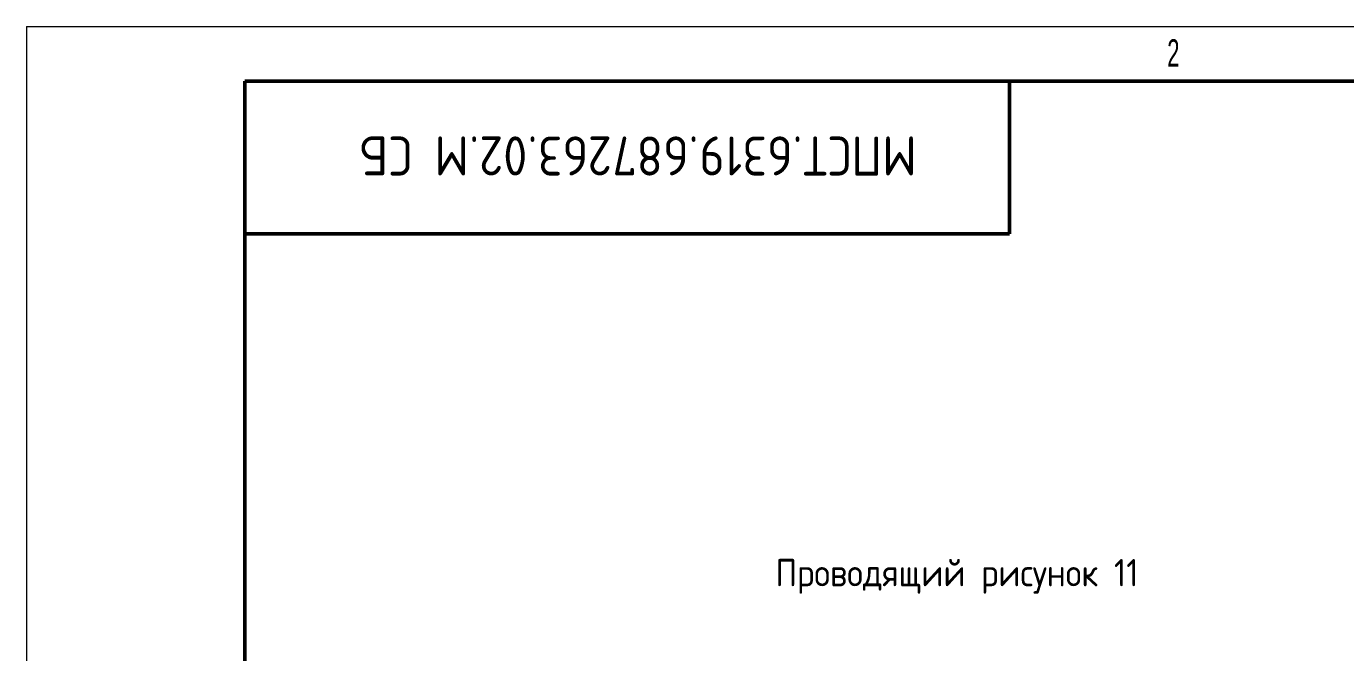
# Model space of a CAD drawing. Header units: millimetres. Extents: x -3894 to -3474, y -291 to 6.
# Drawn here: x -3893.8 to -3773, y -51.3 to 6 of the extents above; entities that cross this region are included whole.
import ezdxf

# ---------------------------------------------------------------- set-up
doc = ezdxf.new("R2010")
doc.units = ezdxf.units.MM
doc.layers.add('ОСНОВНОЙ', color=7, linetype='Continuous', lineweight=25)
doc.styles.add('SLDTEXTSTYLE3', font='TXT', dxfattribs={"width": 0.605})
doc.styles.add('СПДС', font='isocpeur.ttf', dxfattribs={"width": 0.9})

msp = doc.modelspace()

# ---------------------------------------------------------------- linework, layer by layer
at = {"color": 7, "linetype": 'Continuous', "lineweight": 18}
for q in [(-3473.76, 6.02), (-3893.76, -290.98)]:
    msp.add_line((-3893.76, 6.02), q, dxfattribs=at)
at = {"color": 7, "linetype": 'Continuous', "lineweight": 50}
for p, q in [((-3873.76, -285.98), (-3873.76, 1.02)), ((-3873.76, 1.02), (-3478.76, 1.02)), ((-3803.76, 1.02), (-3803.76, -12.98)), ((-3873.76, -12.98), (-3803.76, -12.98))]:
    msp.add_line(p, q, dxfattribs=at)
at = {"layer": 'ОСНОВНОЙ', "linetype": 'Continuous', "lineweight": 18}
for p, q in [((-3873.76, -285.98), (-3873.76, 1.02)), ((-3873.76, 1.02), (-3478.76, 1.02))]:
    msp.add_line(p, q, dxfattribs=at)

# ---------------------------------------------------------------- texts
at = {"color": 7, "linetype": 'Continuous', "lineweight": 0, "insert": (-3837.75, -7.62), "char_height": 2.5, "attachment_point": 2, "rotation": 180, "style": 'СПДС'}
msp.add_mtext('{\\H1.42857x;МПСТ.6319.687263.02.М СБ}', dxfattribs=at)
at = {"insert": (-3808.58, -42.73), "char_height": 2.5, "attachment_point": 2, "style": 'СПДС'}
msp.add_mtext_dynamic_manual_height_columns('\\pxqc;Проводящий рисунок 11', width=34.7669, gutter_width=12.5, heights=[0], dxfattribs=at)
at = {"layer": 'ОСНОВНОЙ', "insert": (-3788.77, 4.84), "char_height": 2.5, "attachment_point": 2, "style": 'SLDTEXTSTYLE3'}
msp.add_mtext('2', dxfattribs=at)

doc.saveas('drawing.dxf')
